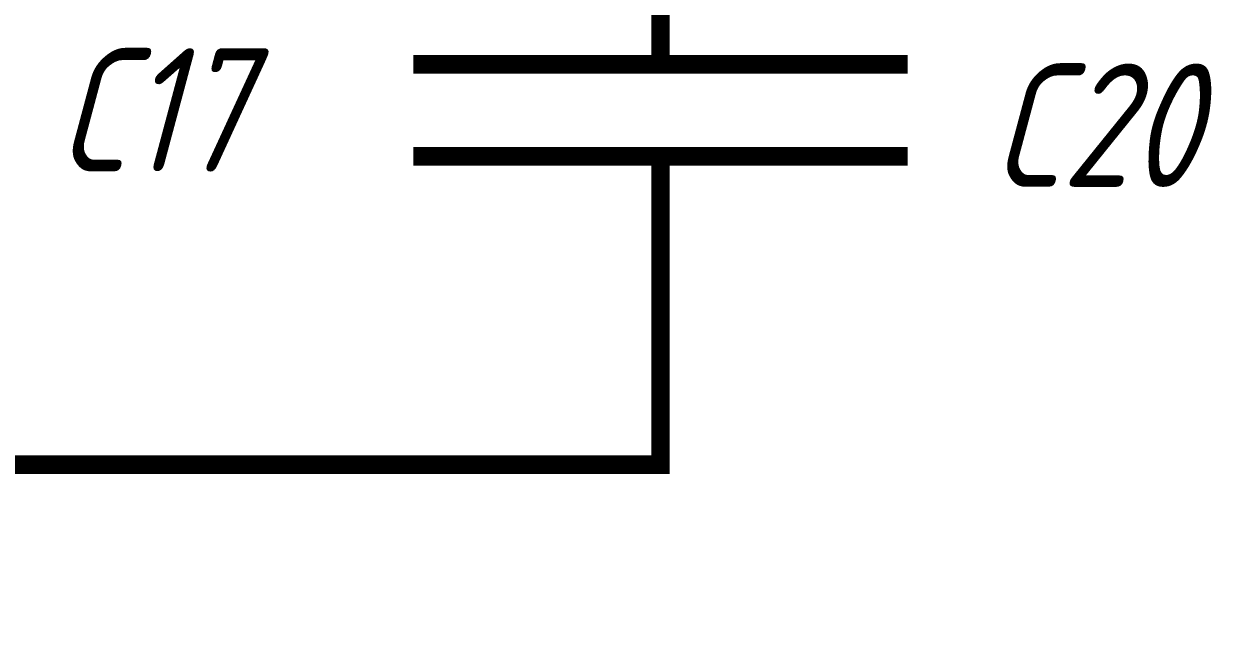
# Paper-space layout 'Layout1' of a CAD drawing. Extents: x -1 to 840, y -1 to 593.
# Drawn here: x 532.92 to 552.21, y 395.85 to 405.63 of the extents above; entities that cross this region are included whole.
import ezdxf

# ---------------------------------------------------------------- set-up
doc = ezdxf.new("R2010")
doc.units = 0
doc.header["$MEASUREMENT"] = 0
doc.layers.add('Sheet', color=255, linetype='CONTINUOUS')
doc.styles.add('GOST type A0', font='', dxfattribs={"oblique": 15, "height": 3.5})
doc.styles.get('GOST type A0').set_extended_font_data('GOST type A')

psp = doc.layouts.get("Layout1")

# ---------------------------------------------------------------- linework, layer by layer
at = {"layer": 'Sheet', "color": 7, "const_width": 0.3}
for points in [[(543.244, 404.976), (543.244, 407.493)], [(539.237, 404.976), (547.25, 404.976)], [(539.237, 403.485), (547.25, 403.485)], [(543.244, 403.485), (543.244, 401)], [(543.244, 401), (543.244, 398.483), (528.243, 398.483), (518.243, 398.483), (518.243, 395.998)]]:
    psp.add_lwpolyline(points, dxfattribs=at)

# ---------------------------------------------------------------- texts
at = {"layer": 'Sheet', "color": 7, "style": 'GOST type A0', "oblique": 15}
for s, p in [('C17', (533.43, 403.237)), ('C20', (548.585, 402.988))]:
    psp.add_text(s, height=2, dxfattribs=at).set_placement(p)

doc.saveas('drawing.dxf')
